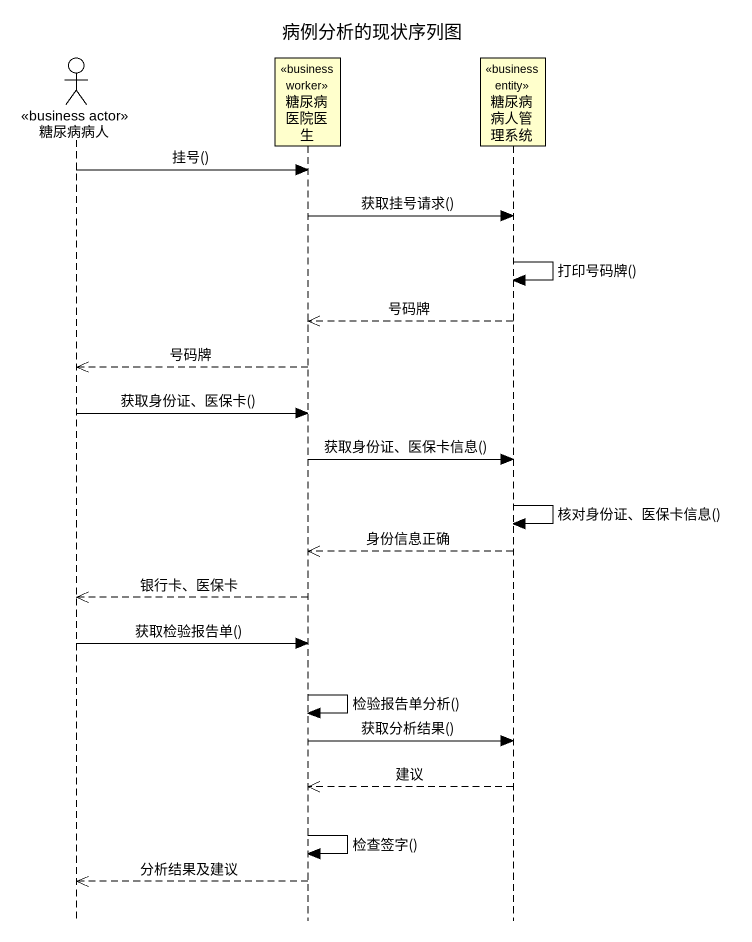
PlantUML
@startuml
title 病例分析的现状序列图
hide footbox
actor 糖尿病病人 <<business actor>>
participant 糖尿病医院医生 <<business worker>>
participant 糖尿病病人管理系统 <<business entity>>

糖尿病病人 -> 糖尿病医院医生 : 挂号()
糖尿病医院医生 -> 糖尿病病人管理系统 : 获取挂号请求()
糖尿病病人管理系统 -> 糖尿病病人管理系统 : 打印号码牌()
糖尿病病人管理系统 -->> 糖尿病医院医生 : 号码牌
糖尿病医院医生 -->> 糖尿病病人 : 号码牌
糖尿病病人 -> 糖尿病医院医生 : 获取身份证、医保卡()
糖尿病医院医生 -> 糖尿病病人管理系统 : 获取身份证、医保卡信息()
糖尿病病人管理系统 -> 糖尿病病人管理系统 : 核对身份证、医保卡信息()
糖尿病病人管理系统 -->> 糖尿病医院医生 : 身份信息正确
糖尿病医院医生 -->> 糖尿病病人 : 银行卡、医保卡
糖尿病病人 -> 糖尿病医院医生 : 获取检验报告单()
糖尿病医院医生 -> 糖尿病医院医生 : 检验报告单分析()
糖尿病医院医生 -> 糖尿病病人管理系统 : 获取分析结果()
糖尿病病人管理系统 -->> 糖尿病医院医生 : 建议
糖尿病医院医生 -> 糖尿病医院医生 : 检查签字()
糖尿病医院医生 -->> 糖尿病病人 : 分析结果及建议
@enduml
